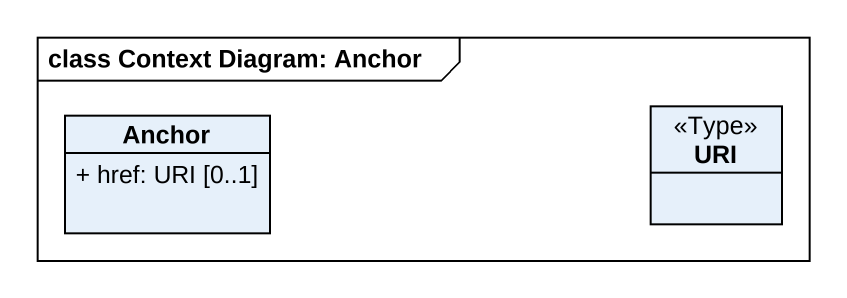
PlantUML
@startuml
mainframe class Context Diagram: Anchor
hide circle
hide empty members
skinparam classAttributeIconSize 0
class Anchor {
  + href: URI [0..1]
}
class URI <<Type>>
@enduml
